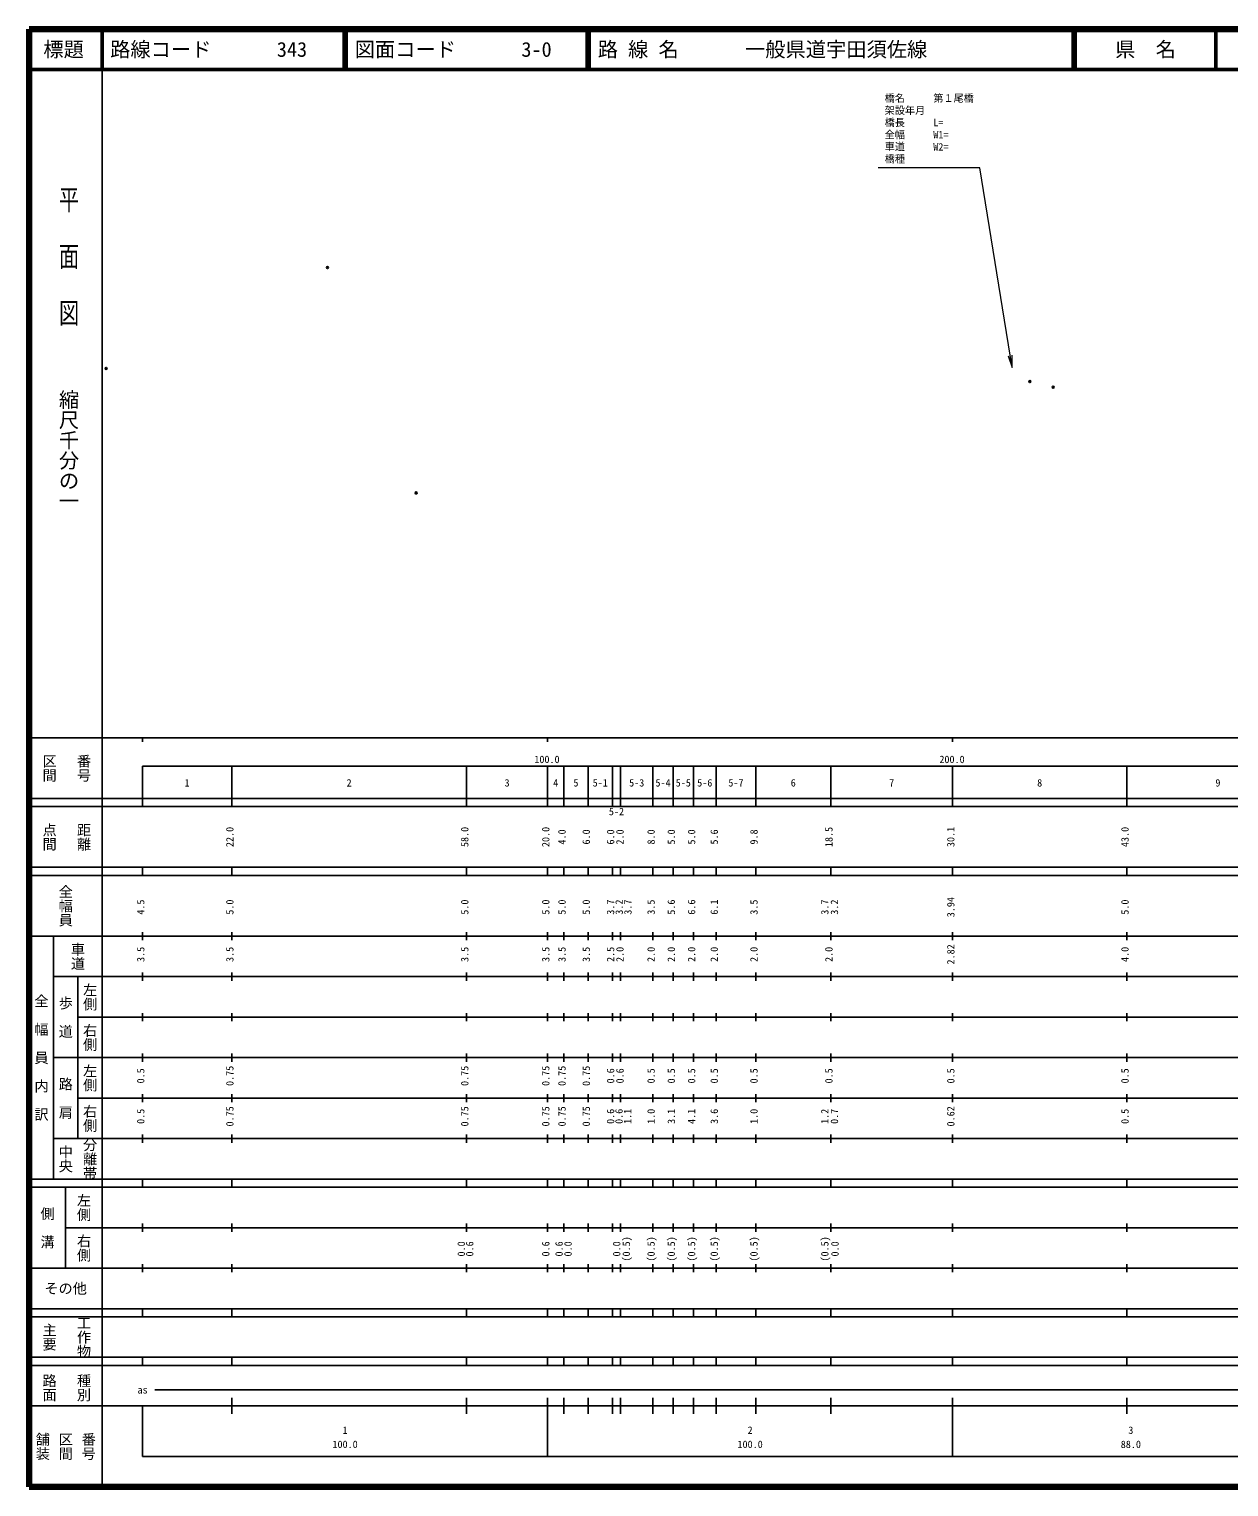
# Model space of a CAD drawing. Units: millimetres on the paper, with parts at other scales. Extents: x 40 to 680, y 20 to 380.
# Drawn here: x 40 to 336.2, y 20 to 380 of the extents above; entities that cross this region are included whole.
import ezdxf
from ezdxf.enums import TextEntityAlignment as Align

# ---------------------------------------------------------------- set-up
doc = ezdxf.new("R2010")
doc.units = ezdxf.units.MM
doc.header["$PDMODE"] = 32
doc.header["$PDSIZE"] = 0.5
doc.layers.add('M-OTRS', color=6, linetype='Continuous')
doc.layers.add('M-STR-HTXT', color=7, linetype='Continuous')
for name, color, linetype, lineweight in [('M-TTL', 2, 'Continuous', 140), ('M-TTL-BAND', 7, 'Continuous', 25), ('M-TTL-LINE', 7, 'Continuous', 50), ('M-TTL-TXT', 7, 'Continuous', 13)]:
    doc.layers.add(name, color=color, linetype=linetype, lineweight=lineweight)
doc.styles.add('@ＭＳ ゴシック', font='')
doc.styles.add('ＭＳ ゴシック', font='')
doc.styles.get('@ＭＳ ゴシック').set_extended_font_data('@MS Gothic')
doc.styles.get('ＭＳ ゴシック').set_extended_font_data('MS Gothic')

# ---------------------------------------------------------------- blocks, each defined once
blk = doc.blocks.new('open_arrow')
at = {"color": 0, "linetype": 'Continuous', "lineweight": -2}
blk.add_lwpolyline([(7.5, 1.25), (0, 0), (7.5, -1.25)], dxfattribs=at)

msp = doc.modelspace()

# ---------------------------------------------------------------- linework, layer by layer
at = {"layer": 'M-OTRS'}
for p in [(113.632, 321.119), (58.988, 296.214), (287.085, 292.966), (292.847, 291.569), (135.534, 265.45)]:
    msp.add_point(p, dxfattribs=at)
at = {"layer": 'M-TTL'}
for p, q in [((40, 380), (40, 20)), ((680, 380), (40, 380)), ((40, 20), (680, 20))]:
    msp.add_line(p, q, dxfattribs=at)
at = {"layer": 'M-TTL-BAND'}
for p, q in [((58, 370), (58, 20)), ((40, 205), (579, 205)), ((68, 205), (68, 204)), ((168, 205), (168, 204)), ((268, 205), (268, 204)), ((68, 198), (579, 198)), ((68, 198), (68, 188)), ((90, 188), (90, 198)), ((148, 188), (148, 198)), ((168, 188), (168, 198)), ((172, 188), (172, 198)), ((178, 188), (178, 198)), ((184, 188), (184, 198)), ((186, 188), (186, 198)), ((194, 188), (194, 198)), ((199, 188), (199, 198)), ((204, 188), (204, 198)), ((209.6, 188), (209.6, 198)), ((219.4, 188), (219.4, 198)), ((237.9, 188), (237.9, 198)), ((268, 188), (268, 198)), ((311, 188), (311, 198)), ((40, 190), (579, 190)), ((40, 188), (579, 188)), ((40, 173), (579, 173)), ((68, 171), (68, 173)), ((90, 171), (90, 173)), ((148, 171), (148, 173)), ((168, 171), (168, 173)), ((172, 171), (172, 173)), ((178, 171), (178, 173)), ((184, 171), (184, 173)), ((186, 171), (186, 173)), ((194, 171), (194, 173)), ((199, 171), (199, 173)), ((204, 171), (204, 173)), ((209.6, 171), (209.6, 173)), ((219.4, 171), (219.4, 173)), ((237.9, 171), (237.9, 173)), ((268, 171), (268, 173)), ((311, 171), (311, 173)), ((40, 171), (579, 171)), ((40, 156), (579, 156)), ((46, 96), (46, 156)), ((68, 155), (68, 157)), ((90, 155), (90, 157)), ((148, 155), (148, 157)), ((168, 155), (168, 157)), ((172, 155), (172, 157)), ((178, 155), (178, 157)), ((184, 155), (184, 157)), ((186, 155), (186, 157)), ((194, 155), (194, 157)), ((199, 155), (199, 157)), ((204, 155), (204, 157)), ((209.6, 155), (209.6, 157)), ((219.4, 155), (219.4, 157)), ((237.9, 155), (237.9, 157)), ((268, 155), (268, 157)), ((311, 155), (311, 157)), ((46, 146), (579, 146)), ((52, 146), (52, 106)), ((68, 145), (68, 147)), ((90, 145), (90, 147)), ((148, 145), (148, 147)), ((168, 145), (168, 147)), ((172, 145), (172, 147)), ((178, 145), (178, 147)), ((184, 145), (184, 147)), ((186, 145), (186, 147)), ((194, 145), (194, 147)), ((199, 145), (199, 147)), ((204, 145), (204, 147)), ((209.6, 145), (209.6, 147)), ((219.4, 145), (219.4, 147)), ((237.9, 145), (237.9, 147)), ((268, 145), (268, 147)), ((311, 145), (311, 147)), ((68, 135), (68, 137)), ((90, 135), (90, 137)), ((148, 135), (148, 137)), ((168, 135), (168, 137)), ((172, 135), (172, 137)), ((178, 135), (178, 137)), ((184, 135), (184, 137)), ((186, 135), (186, 137)), ((194, 135), (194, 137)), ((199, 135), (199, 137)), ((204, 135), (204, 137)), ((209.6, 135), (209.6, 137)), ((219.4, 135), (219.4, 137)), ((237.9, 135), (237.9, 137)), ((268, 135), (268, 137)), ((311, 135), (311, 137)), ((52, 136), (579, 136)), ((46, 126), (579, 126)), ((68, 125), (68, 127)), ((90, 125), (90, 127)), ((148, 125), (148, 127)), ((168, 125), (168, 127)), ((172, 125), (172, 127)), ((178, 125), (178, 127)), ((184, 125), (184, 127)), ((186, 125), (186, 127)), ((194, 125), (194, 127)), ((199, 125), (199, 127)), ((204, 125), (204, 127)), ((209.6, 125), (209.6, 127)), ((219.4, 125), (219.4, 127)), ((237.9, 125), (237.9, 127)), ((268, 125), (268, 127)), ((311, 125), (311, 127)), ((52, 116), (579, 116)), ((68, 115), (68, 117)), ((90, 115), (90, 117)), ((148, 115), (148, 117)), ((168, 115), (168, 117)), ((172, 115), (172, 117)), ((178, 115), (178, 117)), ((184, 115), (184, 117)), ((186, 115), (186, 117)), ((194, 115), (194, 117)), ((199, 115), (199, 117)), ((204, 115), (204, 117)), ((209.6, 115), (209.6, 117)), ((219.4, 115), (219.4, 117)), ((237.9, 115), (237.9, 117)), ((268, 115), (268, 117)), ((311, 115), (311, 117)), ((46, 106), (579, 106)), ((68, 105), (68, 107)), ((90, 105), (90, 107)), ((148, 105), (148, 107)), ((168, 105), (168, 107)), ((172, 105), (172, 107)), ((178, 105), (178, 107)), ((184, 105), (184, 107)), ((186, 105), (186, 107)), ((194, 105), (194, 107)), ((199, 105), (199, 107)), ((204, 105), (204, 107)), ((209.6, 105), (209.6, 107)), ((219.4, 105), (219.4, 107)), ((237.9, 105), (237.9, 107)), ((268, 105), (268, 107)), ((311, 105), (311, 107)), ((40, 96), (579, 96)), ((40, 94), (579, 94)), ((49, 94), (49, 74)), ((68, 94), (68, 96)), ((90, 94), (90, 96)), ((148, 94), (148, 96)), ((168, 94), (168, 96)), ((172, 94), (172, 96)), ((178, 94), (178, 96)), ((184, 94), (184, 96)), ((186, 94), (186, 96)), ((194, 94), (194, 96)), ((199, 94), (199, 96)), ((204, 94), (204, 96)), ((209.6, 94), (209.6, 96)), ((219.4, 94), (219.4, 96)), ((237.9, 94), (237.9, 96)), ((268, 94), (268, 96)), ((311, 94), (311, 96)), ((49, 84), (579, 84)), ((68, 83), (68, 85)), ((90, 83), (90, 85)), ((148, 83), (148, 85)), ((168, 83), (168, 85)), ((172, 83), (172, 85)), ((178, 83), (178, 85)), ((184, 83), (184, 85)), ((186, 83), (186, 85)), ((194, 83), (194, 85)), ((199, 83), (199, 85)), ((204, 83), (204, 85)), ((209.6, 83), (209.6, 85)), ((219.4, 83), (219.4, 85)), ((237.9, 83), (237.9, 85)), ((268, 83), (268, 85)), ((311, 83), (311, 85)), ((40, 74), (579, 74)), ((68, 73), (68, 75)), ((90, 73), (90, 75)), ((148, 73), (148, 75)), ((168, 73), (168, 75)), ((172, 73), (172, 75)), ((178, 73), (178, 75)), ((184, 73), (184, 75)), ((186, 73), (186, 75)), ((194, 73), (194, 75)), ((199, 73), (199, 75)), ((204, 73), (204, 75)), ((209.6, 73), (209.6, 75)), ((219.4, 73), (219.4, 75)), ((237.9, 73), (237.9, 75)), ((268, 73), (268, 75)), ((311, 73), (311, 75)), ((40, 64), (579, 64)), ((40, 62), (579, 62)), ((68, 62), (68, 64)), ((90, 62), (90, 64)), ((148, 62), (148, 64)), ((168, 62), (168, 64)), ((172, 62), (172, 64)), ((178, 62), (178, 64)), ((184, 62), (184, 64)), ((186, 62), (186, 64)), ((194, 62), (194, 64)), ((199, 62), (199, 64)), ((204, 62), (204, 64)), ((209.6, 62), (209.6, 64)), ((219.4, 62), (219.4, 64)), ((237.9, 62), (237.9, 64)), ((268, 62), (268, 64)), ((311, 62), (311, 64)), ((40, 52), (579, 52)), ((68, 50), (68, 52)), ((90, 50), (90, 52)), ((148, 50), (148, 52)), ((168, 50), (168, 52)), ((172, 50), (172, 52)), ((178, 50), (178, 52)), ((184, 50), (184, 52)), ((186, 50), (186, 52)), ((194, 50), (194, 52)), ((199, 50), (199, 52)), ((204, 50), (204, 52)), ((209.6, 50), (209.6, 52)), ((219.4, 50), (219.4, 52)), ((237.9, 50), (237.9, 52)), ((268, 50), (268, 52)), ((311, 50), (311, 52)), ((40, 50), (579, 50)), ((71, 44), (565, 44)), ((40, 40), (579, 40)), ((68, 40), (68, 27.5)), ((90, 38), (90, 42)), ((148, 38), (148, 42)), ((168, 27.5), (168, 42)), ((172, 38), (172, 42)), ((178, 38), (178, 42)), ((184, 38), (184, 42)), ((186, 38), (186, 42)), ((194, 38), (194, 42)), ((199, 38), (199, 42)), ((204, 38), (204, 42)), ((209.6, 38), (209.6, 42)), ((219.4, 38), (219.4, 42)), ((237.9, 38), (237.9, 42)), ((268, 27.5), (268, 42)), ((311, 38), (311, 42)), ((68, 27.5), (579, 27.5))]:
    msp.add_line(p, q, dxfattribs=at)
at = {"layer": 'M-TTL-LINE'}
for p, q in [((58, 380), (58, 370)), ((117.75, 380), (117.75, 370)), ((118.25, 380), (118.25, 370)), ((177.75, 380), (177.75, 370)), ((178.25, 380), (178.25, 370)), ((297.75, 380), (297.75, 370)), ((298.25, 380), (298.25, 370)), ((333, 380), (333, 370)), ((40, 370), (680, 370))]:
    msp.add_line(p, q, dxfattribs=at)
at = {"layer": 'M-TTL-TXT'}
msp.add_lwpolyline([(282.678, 296.478), (274.726, 345.777), (249.595, 345.777)], dxfattribs=at)

# ---------------------------------------------------------------- block references
at = {"layer": 'M-TTL-TXT', "xscale": 0.4, "yscale": 0.4, "rotation": 99.2}
msp.add_blockref('open_arrow', (282.678, 296.478), dxfattribs=at)

# ---------------------------------------------------------------- texts
at = {"layer": 'M-STR-HTXT', "style": 'ＭＳ ゴシック'}
for s, p in [('橋名', (251.225, 361.477)), ('第１尾橋', (263.225, 361.477)), ('架設年月', (251.225, 358.477)), ('橋長', (251.225, 355.477)), ('L=', (263.225, 355.477)), ('全幅', (251.225, 352.477)), ('W1=', (263.225, 352.477)), ('車道', (251.225, 349.537)), ('W2=', (263.225, 349.477)), ('橋種', (251.225, 346.477))]:
    msp.add_text(s, height=1.833, dxfattribs=at).set_placement(p, align=Align.BOTTOM_LEFT)
at = {"layer": 'M-TTL-BAND', "style": '@ＭＳ ゴシック', "width": 1.4}
msp.add_text('平  面  図', height=3.666, rotation=270, dxfattribs=at).set_placement((49.777, 306.475), align=Align.MIDDLE_RIGHT)
at = {"layer": 'M-TTL-BAND', "style": '@ＭＳ ゴシック'}
msp.add_text('縮尺千分の一', height=3.666, rotation=270, dxfattribs=at).set_placement((49.777, 261.03), align=Align.MIDDLE_RIGHT)
for s, p in [('区間', (45, 197.5)), ('番号', (53.5, 197.5)), ('点間', (45, 180.5)), ('距離', (53.5, 180.5)), ('全幅員', (49, 163.5)), ('車道', (52, 151)), ('左側', (55, 141)), ('全\u3000幅\u3000員\u3000内\u3000訳', (43, 126)), ('歩\u3000道', (49, 136)), ('右側', (55, 131)), ('左側', (55, 121)), ('路\u3000肩', (49, 116)), ('右側', (55, 111)), ('分離帯', (55, 101)), ('中央', (49, 101)), ('左側', (53.5, 89)), ('側\u3000溝', (44.5, 84)), ('右側', (53.5, 79)), ('工作物', (53.5, 57)), ('主要', (45, 57)), ('路面', (45, 44.5)), ('種別', (53.5, 44.5)), ('舗装', (43.333, 30)), ('区間', (49, 30)), ('番号', (54.667, 30))]:
    msp.add_text(s, height=2.566, rotation=270, dxfattribs=at).set_placement(p, align=Align.MIDDLE_CENTER)
at = {"layer": 'M-TTL-BAND', "style": 'ＭＳ ゴシック'}
for s, p in [('100.0', (167.844, 198.195)), ('200.0', (267.844, 198.195)), ('1', (79, 192.405)), ('2', (119, 192.405)), ('3', (158, 192.405)), ('4', (170, 192.405)), ('5', (175, 192.405)), ('5-1', (181, 192.405)), ('5-3', (190, 192.405)), ('5-4', (196.5, 192.405)), ('5-5', (201.5, 192.405)), ('5-6', (206.8, 192.405)), ('5-7', (214.5, 192.405)), ('6', (228.65, 192.405)), ('7', (252.95, 192.405)), ('8', (289.5, 192.405)), ('9', (333.5, 192.405)), ('5-2', (185, 185.319)), ('as', (68, 42.5)), ('1', (118, 32.523)), ('2', (218, 32.523)), ('3', (312, 32.523)), ('100.0', (118, 29.033)), ('100.0', (218, 29.033)), ('88.0', (312, 29.033))]:
    msp.add_text(s, height=1.833, dxfattribs=at).set_placement(p, align=Align.BOTTOM_CENTER)
for s, p in [('22.0', (91, 180.5)), ('58.0', (149, 180.5)), ('20.0', (169, 180.5)), ('4.0', (173, 180.5)), ('6.0', (179, 180.5)), ('6.0', (185, 180.5)), ('2.0', (187.32, 180.5)), ('8.0', (195, 180.5)), ('5.0', (200, 180.5)), ('5.0', (205, 180.5)), ('5.6', (210.6, 180.5)), ('9.8', (220.4, 180.5)), ('18.5', (238.9, 180.5)), ('30.1', (269, 180.5)), ('43.0', (312, 180.5)), ('4.5', (69, 163.174)), ('5.0', (91, 163.174)), ('5.0', (149, 163.174)), ('5.0', (169, 163.174)), ('5.0', (173, 163.174)), ('5.0', (179, 163.174)), ('3.7', (185, 163.174)), ('3.2', (187.114, 163.174)), ('3.7', (189.284, 163.174)), ('3.5', (195, 163.174)), ('5.6', (200, 163.174)), ('6.6', (205, 163.174)), ('6.1', (210.6, 163.174)), ('3.5', (220.4, 163.174)), ('3.7', (237.9, 163.174)), ('3.2', (240.27, 163.174)), ('3.94', (269, 163.174)), ('5.0', (312, 163.174)), ('3.5', (69, 151.5)), ('3.5', (91, 151.5)), ('3.5', (149, 151.5)), ('3.5', (169, 151.5)), ('3.5', (173, 151.5)), ('3.5', (179, 151.5)), ('2.5', (185, 151.5)), ('2.0', (187.32, 151.5)), ('2.0', (195, 151.5)), ('2.0', (200, 151.5)), ('2.0', (205, 151.5)), ('2.0', (210.6, 151.5)), ('2.0', (220.4, 151.5)), ('2.0', (238.9, 151.5)), ('2.82', (269, 151.5)), ('4.0', (312, 151.5)), ('0.5', (69, 121.5)), ('0.75', (91, 121.5)), ('0.75', (149, 121.5)), ('0.75', (169, 121.5)), ('0.75', (173, 121.5)), ('0.75', (179, 121.5)), ('0.6', (185, 121.5)), ('0.6', (187.32, 121.5)), ('0.5', (195, 121.5)), ('0.5', (200, 121.5)), ('0.5', (205, 121.5)), ('0.5', (210.6, 121.5)), ('0.5', (220.4, 121.5)), ('0.5', (238.9, 121.5)), ('0.5', (269, 121.5)), ('0.5', (312, 121.5)), ('0.5', (69, 111.5)), ('0.75', (91, 111.5)), ('0.75', (149, 111.5)), ('0.75', (169, 111.5)), ('0.75', (173, 111.5)), ('0.75', (179, 111.5)), ('0.6', (185, 111.5)), ('0.6', (187.082, 111.5)), ('1.1', (189.218, 111.5)), ('1.0', (195, 111.5)), ('3.1', (200, 111.5)), ('4.1', (205, 111.5)), ('3.6', (210.6, 111.5)), ('1.0', (220.4, 111.5)), ('1.2', (237.9, 111.5)), ('0.7', (240.27, 111.5)), ('0.62', (269, 111.5)), ('0.5', (312, 111.5)), ('0.0', (148.146, 78.764)), ('0.6', (150.214, 78.764)), ('0.6', (169, 78.764)), ('0.6', (172.286, 78.764)), ('0.0', (174.494, 78.764)), ('0.0', (186.509, 78.764)), ('(0.5)', (188.896, 78.764)), ('(0.5)', (195, 78.764)), ('(0.5)', (200, 78.764)), ('(0.5)', (205, 78.764)), ('(0.5)', (210.6, 78.764)), ('(0.5)', (220.4, 78.764)), ('(0.5)', (237.9, 78.764)), ('0.0', (240.401, 78.764))]:
    msp.add_text(s, height=1.833, rotation=90, dxfattribs=at).set_placement(p, align=Align.BOTTOM_CENTER)
msp.add_text('その他', height=2.566, dxfattribs=at).set_placement((49, 69), align=Align.MIDDLE_CENTER)
at = {"layer": 'M-TTL-TXT', "style": 'ＭＳ ゴシック'}
for s, p in [('標題', (48.5, 375)), ('県\u3000名', (315.625, 375))]:
    msp.add_text(s, height=3.666, dxfattribs=at).set_placement(p, align=Align.MIDDLE_CENTER)
for s, p in [('路線コード', (60, 375)), ('343', (101.142, 375)), ('図面コード', (120.38, 375)), ('3-0', (161.521, 375)), ('路 線 名', (180.38, 375)), ('一般県道宇田須佐線', (216.734, 375))]:
    msp.add_text(s, height=3.666, dxfattribs=at).set_placement(p, align=Align.MIDDLE_LEFT)

doc.saveas('drawing.dxf')
